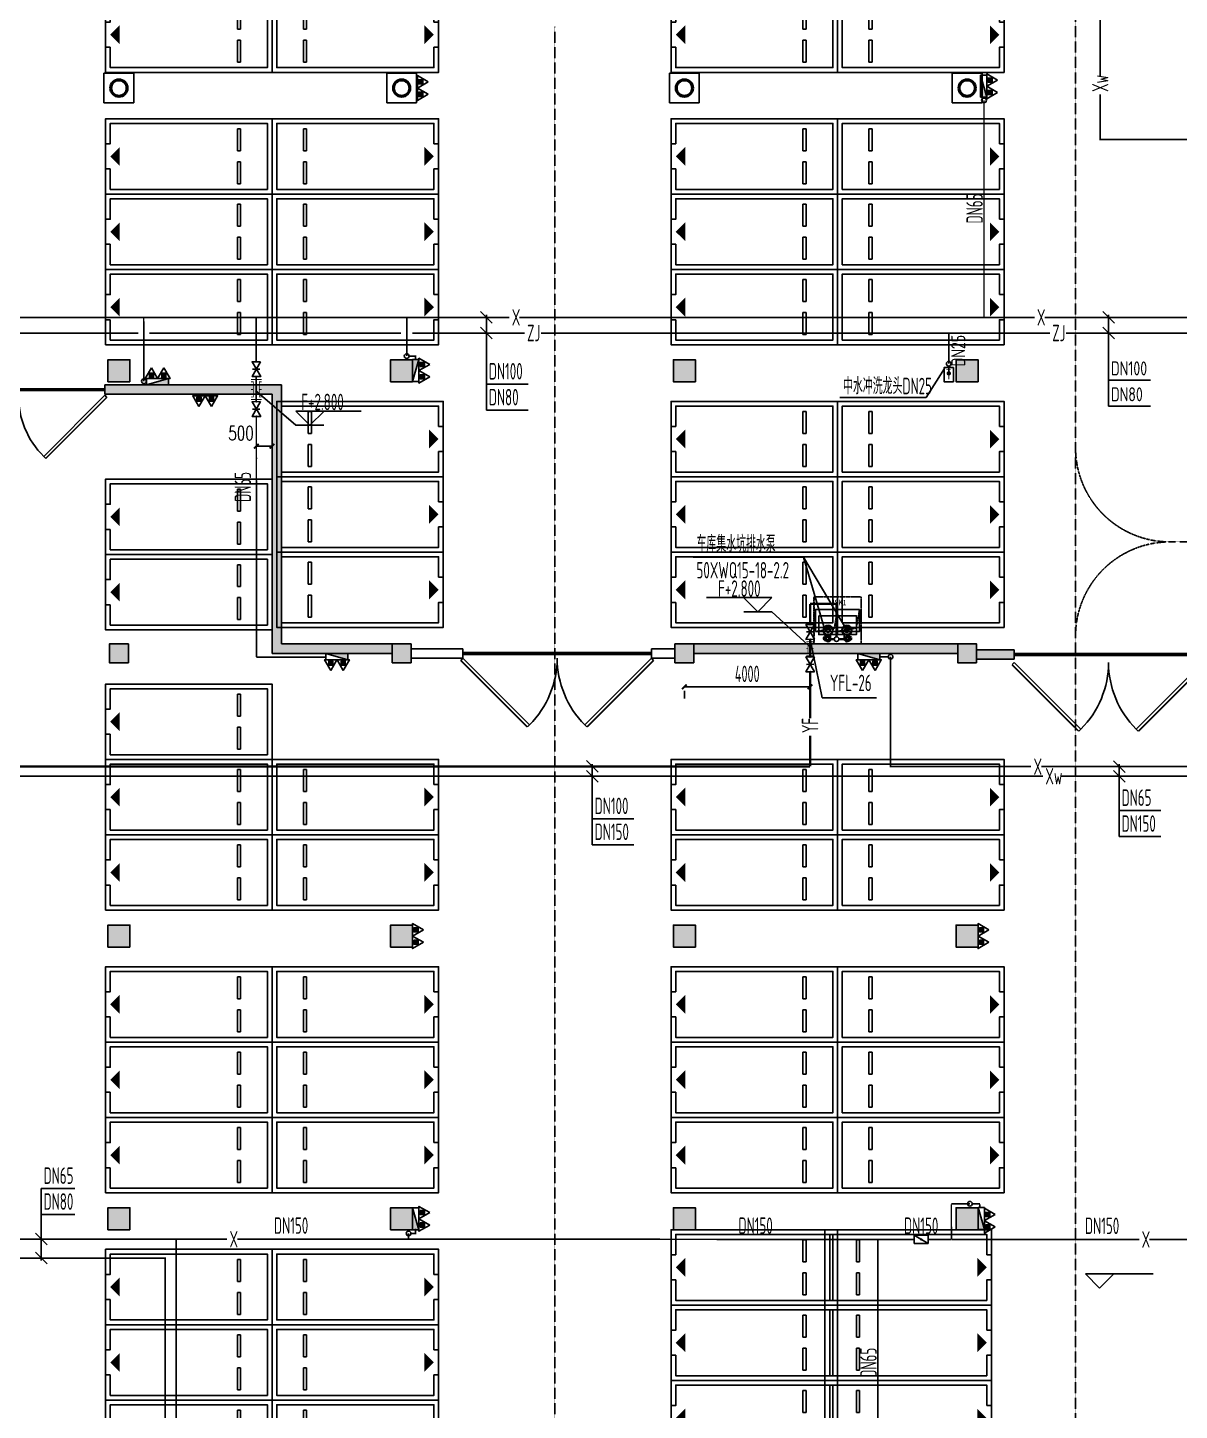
# Model space of a CAD drawing. Extents: x -2120532 to 1934524, y -1331911 to 424203.
# Drawn here: x 14337 to 50996, y -288612 to -244586 of the extents above; entities that cross this region are included whole.
import ezdxf

# ---------------------------------------------------------------- set-up
doc = ezdxf.new("R2010")
doc.units = 0
doc.header["$LTSCALE"] = 10
for name, pattern in [('( Hidden )', [0.375, 0.25, -0.125]), ('__DASH', [0.35, 0.25, -0.1]), ('DASH', [0.35, 0.25, -0.1]), ('排水', [1.1, 1, -0.1])]:
    doc.linetypes.add(name, pattern=pattern)
for name, color, linetype in [('0-绿', 3, 'Continuous'), ('00-停车位', 67, 'Continuous'), ('A-COLUMN', 8, 'Continuous'), ('A-PUB_HATCH', 8, 'Continuous'), ('A-WALL', 2, 'Continuous'), ('A-WINDOW', 8, 'Continuous'), ('AXIS', 3, 'Continuous'), ('DIM_ELEV', 3, 'Continuous'), ('DOOR_FIRE', 8, 'Continuous'), ('GPS文字_污水', 7, 'Continuous'), ('PUB_HATCH', 8, 'Continuous'), ('S-柱', 51, 'Continuous'), ('S-柱-填充', 8, 'Continuous'), ('W-DIM_中水', 3, 'Continuous'), ('W-DIM_压力废', 3, 'Continuous'), ('W-DIM_消防', 3, 'Continuous'), ('W-EQUIP_消火栓', 7, 'Continuous'), ('W-EQUIP_灭火器', 7, 'Continuous'), ('W-PIPE-中水', 122, 'Continuous'), ('W-PIPE-压力废', 31, 'Continuous'), ('W-PIPE-消防', 1, 'Continuous'), ('W-PIPE-消防中', 1, 'Continuous'), ('W-TEXT_中水', 7, 'Continuous'), ('W-TEXT_压力废', 7, 'Continuous'), ('W-TEXT_消防', 7, 'Continuous'), ('W-TWT_DIM', 3, 'Continuous'), ('W-TWT_LEAD', 3, 'Continuous'), ('W-TWT_TEXT', 7, 'Continuous'), ('W-VALVE_中水', 7, 'Continuous'), ('W-VALVE_压力废', 7, 'Continuous'), ('W-VALVE_废水', 7, 'Continuous'), ('W-VALVE_消防', 7, 'Continuous'), ('W-VPIPE-中水', 122, 'Continuous'), ('W-VPIPE-压力废', 31, 'Continuous'), ('W-VPIPE-消防', 1, 'Continuous'), ('WINDOW_RF', 8, 'Continuous'), ('画水辅助', 6, 'Continuous'), ('车行线', 4, 'Continuous'), ('集水坑', 4, 'Continuous')]:
    doc.layers.add(name, color=color, linetype=linetype)
doc.layers.add('GPS-污水', color=2, linetype='排水', lineweight=40)
doc.styles.add('8B2_02', font='tssdeng.shx', dxfattribs={"width": 0.6, "bigfont": 'TSSDCHN.shx'})
doc.styles.add('_TCH_DIM_T3', font='SIMPLEX', dxfattribs={"width": 0.705882, "bigfont": 'GBCBIG'})
doc.styles.add('_TWT_PIPEDN', font='TSSDENG', dxfattribs={"width": 0.8, "height": 3.5, "bigfont": 'TSSDCHN'})
doc.styles.get("Standard").update_dxf_attribs({"font": 'TSSDENG.shx', "width": 0.7, "bigfont": 'TSSDCHN.shx'})
doc.styles.add('STANDARD_T3', font='TSSDENG.shx', dxfattribs={"width": 0.56, "bigfont": 'TSSDCHN.shx'})
doc.styles.add('黑体', font='simhei.ttf', dxfattribs={"width": 0.65})
doc.dimstyles.new('_TCH_ARCH&&150', dxfattribs={"dimtxt": 525, "dimasz": 150, "dimexe": 375, "dimexo": 450, "dimgap": 150, "dimtad": 1, "dimdec": 0, "dimzin": 0, "dimdsep": 46, "dimtxsty": 'STANDARD_T3', "dimblk": 'ARCHTICK', "dimcen": 0.09, "dimclrt": 7, "dimazin": 2, "dimtfac": 1, "dimtdec": 0, "dimtix": 1, "dimtmove": 2, "dimatfit": 3, "dimfxl": 0, "dimtolj": 1, "dimtzin": 0, "dimarcsym": 0})
doc.dimstyles.new('_TWT_ARCH&&150', dxfattribs={"dimtxt": 446.25, "dimasz": 150, "dimexe": 375, "dimexo": 450, "dimgap": 189.375, "dimtad": 1, "dimdec": 0, "dimzin": 0, "dimdsep": 46, "dimtxsty": '_TCH_DIM_T3', "dimblk": 'ARCHTICK', "dimcen": 0.09, "dimclrt": 7, "dimazin": 2, "dimtfac": 1, "dimtdec": 0, "dimtix": 1, "dimtmove": 2, "dimatfit": 3, "dimfxl": 0, "dimtolj": 1, "dimtzin": 0, "dimarcsym": 0})

# ---------------------------------------------------------------- blocks, each defined once
blk = doc.blocks.new('$ATTACHMENT$00000186')
for points, const_width in [([(0, 0), (-273, 0)], 30), ([(-273, 54), (-273, -66)], 15)]:
    blk.add_lwpolyline(points, dxfattribs=dict(const_width=const_width))
at = {"const_width": 62.5}
blk.add_lwpolyline([(-139, 2, -1), (-201, 2, -1)], format="xyb", close=True, dxfattribs=at)
blk = doc.blocks.new('A$C5BDE0F02')
blk.add_lwpolyline([(0, -100), (0, 100), (-300, 100), (-300, -100)], close=True)
at = {"xscale": 0.75, "yscale": -0.75, "zscale": 0.75}
blk.add_blockref('$ATTACHMENT$00000186', (-50, 0), dxfattribs=at)
blk = doc.blocks.new('集水坑1500x1500')
blk.add_line((750, -300), (750, -900))
at = {"linetype": '( Hidden )'}
blk.add_lwpolyline([(0, 0), (1500, 0), (1500, -1500), (0, -1500)], close=True, dxfattribs=at)
blk.add_lwpolyline([(150, -900), (150, -300), (1350, -300), (1350, -900)], close=True)
blk = doc.blocks.new('A$C2E841D35')
at = {"color": 7, "ltscale": 100}
for p, q in [((292, 381), (181, 381)), ((292, 219), (181, 219)), ((292, -219), (181, -219)), ((292, -381), (181, -381))]:
    blk.add_line(p, q, dxfattribs=at)
for centre, radius in [((430, 300), 159), ((430, 300), 159), ((430, 300), 140), ((150, 297), 86.2), ((150, 297), 86.2), ((150, 300), 62), ((430, 300), 140), ((430, 300), 73.2), ((430, 300), 73.2), ((430, 300), 56.6), ((430, 300), 56.6), ((150, -303), 86.2), ((150, -303), 86.2), ((150, -300), 62), ((430, -300), 159), ((430, -300), 159), ((430, -300), 140), ((430, -300), 140), ((430, -300), 73.2), ((430, -300), 73.2), ((430, -300), 56.6), ((430, -300), 56.6)]:
    blk.add_circle(centre, radius, dxfattribs=at)
blk = doc.blocks.new('l99')
at = {"layer": 'W-TWT_TEXT'}
for p, q in [((92541, -196910), (92091, -196460)), ((94175, -196460), (92091, -196460)), ((92541, -196910), (92991, -196460))]:
    blk.add_line(p, q, dxfattribs=at)
blk = doc.blocks.new('y5')
at = {"layer": 'W-TWT_TEXT', "style": '8B2_02', "width": 0.6}
blk.add_text('F+2.800', height=525, dxfattribs=at).set_placement((7800, -264616, 3000))
blk = doc.blocks.new('车位2400x5300')
at = {"layer": '00-停车位', "color": 251}
for p, q in [((-875, -1000), (-175, -1000)), ((-875, -1100), (-875, -1000)), ((-875, -1100), (-175, -1100)), ((-175, -1100), (-175, -1000)), ((175, -1000), (875, -1000)), ((175, -1100), (175, -1000)), ((175, -1100), (875, -1100)), ((875, -1100), (875, -1000)), ((400, -5300), (-400, -5300))]:
    blk.add_line(p, q, dxfattribs=at)
blk.add_lwpolyline([(400, -5150), (400, -5300), (1200, -5300), (1200, 0), (-1200, 0), (-1200, -5300), (-400, -5300), (-400, -5150), (-1050, -5150), (-1050, -150), (1050, -150), (1050, -5150), (400, -5150)], dxfattribs=at)
blk.add_lwpolyline([(0, -5150, 0, 600, 0), (0, -4850, 600, 600, 0)], format="xyseb", dxfattribs=at)
blk = doc.blocks.new('人防集水坑')
at = {"layer": 'GPS-污水', "color": 8, "linetype": '排水'}
for centre in [(307561, 701151), (307561, 700451)]:
    blk.add_circle(centre, 75, dxfattribs=at)
at = {"layer": '集水坑', "color": 8, "linetype": 'DASH', "ltscale": 0.5}
blk.add_lwpolyline([(306241, 700051), (306241, 701551), (307741, 701551), (307741, 700051)], close=True, dxfattribs=at)
at = {"layer": '集水坑', "color": 8, "linetype": 'Continuous', "ltscale": 0.5}
for points in [[(306641, 701501), (306641, 700801), (307341, 700801), (307341, 701501)], [(306641, 700801), (306641, 700101), (307341, 700101), (307341, 700801)]]:
    blk.add_lwpolyline(points, close=True, dxfattribs=at)
at = {"layer": '集水坑', "color": 8, "linetype": 'DASH', "ltscale": 0.5}
for points in [[(307341, 700801), (307237, 701397), (306641, 701501)], [(307347, 700101), (307243, 700697), (306647, 700801)]]:
    blk.add_lwpolyline(points, dxfattribs=at)
blk = doc.blocks.new('_ArchTick')
at = {"color": 0, "linetype": 'ByBlock', "const_width": 0.4}
blk.add_lwpolyline([(-0.5, -0.5), (0.5, 0.5)], dxfattribs=at)
blk = doc.blocks.new('*D126')
at = {"layer": 'AXIS', "color": 0, "lineweight": -2, "transparency": 16777216}
for p, q in [((91809, -278102), (95432, -281364)), ((5657, -380508), (95154, -281113)), ((2313, -377497), (5936, -380759))]:
    blk.add_line(p, q, dxfattribs=at)
at = {"layer": 'Defpoints', "color": 0, "transparency": 16777216}
for p in [(91475, -277801), (95154, -281113), (1979, -377196)]:
    blk.add_point(p, dxfattribs=at)
at = {"layer": 'AXIS', "color": 0, "lineweight": -2, "transparency": 16777216, "xscale": 150, "yscale": 150, "zscale": 150}
for p, rotation in [((95154, -281113), 47.99999999999579), ((5657, -380508), 227.9999999999958)]:
    blk.add_blockref('_ArchTick', p, dxfattribs=dict(at, rotation=rotation))
at = {"layer": 'AXIS', "color": 7, "transparency": 16777216, "insert": (50099, -330535), "char_height": 525, "attachment_point": 5, "rotation": 48, "style": 'STANDARD_T3'}
blk.add_mtext('\\A1;133750', dxfattribs=at)
blk = doc.blocks.new('_FZH')
blk.add_lwpolyline([(-0.5, -0.5), (0.5, -0.5), (0.5, 0.5), (-0.5, 0.5)], close=True)
at = {"layer": 'PUB_HATCH'}
blk.add_solid([(-0.5, -0.5), (0.5, -0.5), (-0.5, 0.5), (0.5, 0.5)], dxfattribs=at)
blk = doc.blocks.new('$DorLib2D$00000091')
for p, q in [((-0.5, 0.0417), (-0.1464, 0.3952)), ((-0.1464, 0.3952), (-0.1582, 0.407)), ((0.1464, 0.3952), (0.1582, 0.407)), ((0.5, 0.0417), (0.1464, 0.3952)), ((-0.5, 0.0417), (-0.5118, 0.0535)), ((0.5, 0.0417), (0.5118, 0.0535))]:
    blk.add_line(p, q)
at = {"const_width": 0.00833}
for points in [[(-0.5118, 0.0535), (-0.1582, 0.407)], [(0.5118, 0.0535), (0.1582, 0.407)]]:
    blk.add_lwpolyline(points, dxfattribs=at)
for centre, start, end in [((-0.5, 0.0417), 0, 45), ((0.5, 0.0417), 135, 180)]:
    blk.add_arc(centre, 0.5, start, end)
blk = doc.blocks.new('$DorLib2D$00000213')
at = {"color": 0, "linetype": 'DASH', "const_width": 0.02}
blk.add_lwpolyline([(0.5, 0), (-0.5, 0)], dxfattribs=at)
blk = doc.blocks.new('*D259')
at = {"layer": 'Defpoints', "color": 0, "transparency": 16777216}
for p in [(21616, -257865), (22116, -257865), (22116, -257911)]:
    blk.add_point(p, dxfattribs=at)
at = {"layer": 'W-TWT_DIM', "color": 0, "lineweight": -2, "transparency": 16777216}
for p, q in [((21616, -257911), (22116, -257911)), ((21616, -258315), (21616, -258286)), ((22116, -258315), (22116, -258286))]:
    blk.add_line(p, q, dxfattribs=at)
at = {"layer": 'W-TWT_DIM', "color": 0, "lineweight": -2, "transparency": 16777216, "xscale": 150, "yscale": 150, "zscale": 150, "rotation": 180}
blk.add_blockref('_ArchTick', (21616, -257911), dxfattribs=at)
at = {"layer": 'W-TWT_DIM', "color": 0, "lineweight": -2, "transparency": 16777216, "xscale": 150, "yscale": 150, "zscale": 150}
blk.add_blockref('_ArchTick', (22116, -257911), dxfattribs=at)
at = {"layer": 'W-TWT_DIM', "color": 7, "transparency": 16777216, "insert": (21128, -257498), "char_height": 446.2, "attachment_point": 5, "style": '_TCH_DIM_T3'}
blk.add_mtext('\\A1;500', dxfattribs=at)
blk = doc.blocks.new('*D318')
at = {"layer": 'Defpoints', "color": 0, "transparency": 16777216}
for p in [(35241, -265257), (39241, -265257), (39241, -265575)]:
    blk.add_point(p, dxfattribs=at)
at = {"layer": 'W-TWT_DIM', "color": 0, "lineweight": -2, "transparency": 16777216}
for p, q in [((35241, -265575), (39241, -265575)), ((35241, -265707), (35241, -265950)), ((39241, -265707), (39241, -265950))]:
    blk.add_line(p, q, dxfattribs=at)
at = {"layer": 'W-TWT_DIM', "color": 0, "lineweight": -2, "transparency": 16777216, "xscale": 150, "yscale": 150, "zscale": 150, "rotation": 180}
blk.add_blockref('_ArchTick', (35241, -265575), dxfattribs=at)
at = {"layer": 'W-TWT_DIM', "color": 0, "lineweight": -2, "transparency": 16777216, "xscale": 150, "yscale": 150, "zscale": 150}
blk.add_blockref('_ArchTick', (39241, -265575), dxfattribs=at)
at = {"layer": 'W-TWT_DIM', "color": 7, "transparency": 16777216, "insert": (37241, -265162), "char_height": 525, "attachment_point": 5, "style": 'STANDARD_T3'}
blk.add_mtext('\\A1;4000', dxfattribs=at)
blk = doc.blocks.new('$TwtSys$00000434')
for p, q in [((-0.5, 0.5), (-0.5, -0.5)), ((-0.5, -0.5), (0.5, 0.5)), ((0.5, 0.5), (-0.5, 0.5)), ((0.5, -0.5), (0.5, 0.5)), ((-0.5, -0.5), (0.5, -0.5))]:
    blk.add_line(p, q)
blk.add_solid([(0.5, -0.5), (0.5, 0.5), (-0.5, -0.5)])
blk = doc.blocks.new('$VALVE$00000551')
at = {"const_width": 30}
for points in [[(-332, -177), (-332, 175)], [(-2, 100), (-252, 100), (-252, 175)], [(-2, 100), (-2, 175)], [(-2, 100), (248, 100), (248, 175)], [(332, -175), (332, 177)], [(-252, -175), (-252, -100), (-2, -100)], [(-2, -175), (-2, -100)], [(248, -175), (248, -100), (-2, -100)]]:
    blk.add_lwpolyline(points, dxfattribs=at)
blk = doc.blocks.new('$TwtSys$00000546')
h = blk.add_hatch()
h.set_pattern_fill('ANSI31', color=256, scale=200, style=0)
h.set_pattern_definition([(45, (-38543.802, -6670.83), (-17.67767, 17.67767), [])])
h.paths.add_polyline_path([(-65, 174), (65, 174), (65, 44), (-65, 44)])
for points in [[(0, 344), (-198, 0), (198, 0)], [(-65, 174), (65, 174), (65, 44), (-65, 44)]]:
    blk.add_lwpolyline(points, close=True)
blk = doc.blocks.new('$VALVE$00000296')
for points in [[(-125, 72), (-125, -72), (125, 72), (125, -72), (-125, 72)], [(0, 60), (0, -64)]]:
    blk.add_lwpolyline(points)
for p in [(-125, 0), (125, 0)]:
    blk.add_point(p)
blk = doc.blocks.new('$VALVE_U$00000018')
at = {"const_width": 30, "elevation": 1500}
blk.add_lwpolyline([(111, 1), (-111, -1)], dxfattribs=at)
for p in [(-2, 225, -1500), (2, -225, -1500)]:
    blk.add_point(p)
at = {"xscale": 1.8, "yscale": 1.8, "zscale": 1.8, "rotation": 270.3835531612783}
blk.add_blockref('$VALVE$00000296', (0, 0), dxfattribs=at)
blk = doc.blocks.new('$VALVE$00000316')
for p, q in [((-125, 72), (125, -72)), ((-125, 72), (-125, -72)), ((-125, 72), (125, 72)), ((125, 72), (125, -72)), ((-125, -72), (125, -72))]:
    blk.add_line(p, q)
at = {"const_width": 21.1}
blk.add_lwpolyline([(-11, 0, 1), (11, 0, 1)], format="xyb", close=True, dxfattribs=at)
for p in [(-125, 0), (125, 0)]:
    blk.add_point(p)
at = {"color": 7, "flags": 9}
for tag in ['XSIZE', 'YSIZE']:
    blk.add_attdef(tag, (0, 0), '', height=0.5, dxfattribs=at)

msp = doc.modelspace()

# ---------------------------------------------------------------- hatches: boundary and pattern name
at = {"layer": 'A-PUB_HATCH'}
for points in [[(16791.3, -256260.4), (22116.4, -256260.4), (22416.4, -255960.4), (16791.3, -255960.4)], [(25941.4, -264510.4), (25941.4, -264210.4), (22416.4, -264210.4), (22116.4, -264510.4)], [(43941.4, -264510.4), (43941.4, -264210.4), (35541.4, -264210.4), (35541.4, -264510.4)], [(44541.4, -264397.3), (44541.4, -264697.3), (45741.4, -264697.3), (45741.4, -264397.3)]]:
    msp.add_hatch(color=8, dxfattribs=at).paths.add_polyline_path(points)
at = {"layer": 'PUB_HATCH'}
msp.add_hatch(color=8, dxfattribs=at).paths.add_polyline_path([(22416.4, -255960.4), (22116.4, -256260.4), (22116.4, -264510.4), (22416.4, -264210.4)])
at = {"layer": 'W-PIPE-中水'}
for points in [[(18713.3, -283766.1), (18713.3, -283739.9), (18739.5, -283739.9)], [(18713.3, -283766.1), (18739.5, -283766.1), (18739.5, -283739.9)]]:
    msp.add_hatch(color=256, dxfattribs=at).paths.add_polyline_path(points)
at = {"layer": 'W-PIPE-消防'}
for points in [[(26683.1, -255045.5), (26683.1, -255019.2), (26709.4, -255019.2)], [(26683.1, -255045.5), (26709.4, -255045.5), (26709.4, -255019.2)], [(41804.7, -268116.2), (41778.4, -268116.2), (41778.4, -268142.5)], [(41804.7, -268116.2), (41804.7, -268142.5), (41778.4, -268142.5)], [(26677.2, -282977), (26677.2, -283003.3), (26703.4, -283003.3)], [(26677.2, -282977), (26703.4, -282977), (26703.4, -283003.3)]]:
    msp.add_hatch(color=256, dxfattribs=at).paths.add_polyline_path(points)
at = {"layer": 'W-PIPE-消防中'}
for points in [[(48480, -248152), (48480, -248178.3), (48453.8, -248178.3)], [(48480, -248152), (48453.8, -248152), (48453.8, -248178.3)]]:
    msp.add_hatch(color=5, dxfattribs=at).paths.add_polyline_path(points)

# ---------------------------------------------------------------- linework, layer by layer
at = {"layer": 'A-COLUMN', "color": 8}
for p, q in [((17716.4, -246035.4), (16766.4, -246035.4)), ((16766.4, -246035.4), (16766.4, -246985.4)), ((17716.4, -246985.4), (17716.4, -246035.4)), ((26716.4, -246035.4), (25766.4, -246035.4)), ((25766.4, -246035.4), (25766.4, -246985.4)), ((26716.4, -246985.4), (26716.4, -246035.4)), ((35716.4, -246035.4), (34766.4, -246035.4)), ((34766.4, -246035.4), (34766.4, -246985.4)), ((35716.4, -246985.4), (35716.4, -246035.4)), ((44716.4, -246035.4), (43766.4, -246035.4)), ((43766.4, -246035.4), (43766.4, -246985.4)), ((44716.4, -246985.4), (44716.4, -246035.4)), ((16766.4, -246985.4), (17716.4, -246985.4)), ((25766.4, -246985.4), (26716.4, -246985.4)), ((34766.4, -246985.4), (35716.4, -246985.4)), ((43766.4, -246985.4), (44716.4, -246985.4))]:
    msp.add_line(p, q, dxfattribs=at)
at = {"layer": 'A-WALL', "color": 8}
for p, q in [((16791.3, -255960.4), (22416.4, -255960.4)), ((16791.3, -255960.4), (16791.3, -256260.4)), ((22416.4, -255960.4), (22416.4, -264210.4)), ((16791.3, -256260.4), (22116.4, -256260.4)), ((22116.4, -256260.4), (22116.4, -264510.4)), ((22116.4, -264510.4), (25941.4, -264510.4)), ((22416.4, -264210.4), (25941.4, -264210.4)), ((28191.3, -264360.4), (26541.4, -264360.4)), ((28191.3, -264660.4), (28191.3, -264360.4)), ((34941.4, -264360.4), (34191.3, -264360.4)), ((34191.3, -264660.4), (34191.3, -264360.4)), ((35541.4, -264210.4), (43941.4, -264210.4)), ((35541.4, -264510.4), (43941.4, -264510.4)), ((45741.4, -264397.3), (44541.4, -264397.3)), ((45741.4, -264397.3), (44541.4, -264397.3)), ((45741.4, -264697.3), (45741.4, -264397.3)), ((45741.4, -264697.3), (45741.4, -264397.3)), ((28191.3, -264660.4), (26541.4, -264660.4)), ((34941.4, -264660.4), (34191.3, -264660.4)), ((44541.4, -264697.3), (45741.4, -264697.3)), ((44541.4, -264697.3), (45741.4, -264697.3))]:
    msp.add_line(p, q, dxfattribs=at)
at = {"layer": 'DIM_ELEV', "color": 8}
for p, q in [((48456.4, -284717.1), (48006.4, -284267.1)), ((48006.4, -284267.1), (50161.1, -284267.1)), ((48456.4, -284717.1), (48906.4, -284267.1))]:
    msp.add_line(p, q, dxfattribs=at)
at = {"layer": 'GPS文字_污水'}
for p, q in [((22877.3, -257245.6), (21584, -256140.6)), ((22877.3, -257245.6), (23760.7, -257245.6)), ((38019.7, -263186.2), (37136.2, -263186.2)), ((38019.7, -263186.2), (39312.9, -264360.4))]:
    msp.add_line(p, q, dxfattribs=at)
at = {"layer": 'S-柱', "color": 8, "lineweight": 35}
for centre in [(17241.4, -246510.4), (26241.4, -246510.4), (35241.4, -246510.4), (44241.4, -246510.4)]:
    msp.add_circle(centre, 275, dxfattribs=at)
at = {"layer": 'S-柱-填充', "color": 8, "lineweight": 35}
for points in [[(16996.4, -246510.4, -1), (17486.4, -246510.4, -1)], [(25996.4, -246510.4, -1), (26486.4, -246510.4, -1)], [(34996.4, -246510.4, -1), (35486.4, -246510.4, -1)], [(43996.4, -246510.4, -1), (44486.4, -246510.4, -1)]]:
    msp.add_lwpolyline(points, format="xyb", close=True, dxfattribs=at)
at = {"layer": 'W-DIM_中水'}
for p, q in [((14766.5, -282376.3), (14766.5, -281551.3)), ((14766.5, -281551.3), (15836.6, -281551.3)), ((14766.5, -283841.1), (14766.5, -282376.3)), ((14766.5, -282376.3), (15836.6, -282376.3)), ((14952.1, -283346.3), (14581, -282974.9)), ((14952.2, -283951.7), (14580.9, -283580.5))]:
    msp.add_line(p, q, dxfattribs=at)
at = {"layer": 'W-DIM_压力废', "linetype": 'ByBlock'}
for p, q in [((39241.2, -264056, 0), (39627.3, -265922.7)), ((39627.3, -265922.7), (41359.5, -265922.7))]:
    msp.add_line(p, q, dxfattribs=at)
at = {"layer": 'W-DIM_压力废'}
for p, q in [((32493, -268295.7), (32121.8, -267924.5)), ((32307.4, -268035.1), (32307.4, -269778.2)), ((32493, -268608.9), (32121.8, -268237.6)), ((32307.4, -269778.2), (33636, -269778.2)), ((32307.4, -269778.2), (32307.4, -270603.2)), ((32307.4, -270603.2), (33636, -270603.2))]:
    msp.add_line(p, q, dxfattribs=at)
at = {"layer": 'W-DIM_消防'}
for p, q in [((29125.4, -253996), (28754.1, -253624.7)), ((28939.8, -253735.4), (28939.8, -255939.6)), ((48930.6, -253996), (48559.3, -253624.7)), ((48745, -253735.4), (48745, -255809.2)), ((29125.4, -254496), (28754.1, -254124.7)), ((48930.6, -254496), (48559.3, -254124.7)), ((28939.8, -255939.6), (30268.3, -255939.6)), ((28939.8, -255939.6), (28939.8, -256764.6)), ((48745, -255809.2), (50073.5, -255809.2)), ((48745, -255809.2), (48745, -256634.2)), ((48745, -256634.2), (50073.5, -256634.2)), ((28939.8, -256764.6), (30268.3, -256764.6)), ((48895.1, -267930.6), (49266.3, -268301.8)), ((49080.7, -268041.2), (49080.7, -269516.2)), ((49266.3, -268608.9), (48895.1, -268237.6)), ((49080.7, -269516.2), (50409.3, -269516.2)), ((49080.7, -269516.2), (49080.7, -270341.2)), ((49080.7, -270341.2), (50409.3, -270341.2))]:
    msp.add_line(p, q, dxfattribs=at)
at = {"layer": 'W-PIPE-中水', "ltscale": 1.5, "const_width": 52.5}
for points in [[(17854.3, -254310.4), (12572.2, -254310.4)], [(26225.1, -254310.4), (18206.8, -254310.4)], [(30158.9, -254310.4), (26577.6, -254310.4)], [(43657.6, -254310.4), (30672.4, -254310.4)], [(46876.5, -254310.4), (43657.6, -254310.4)], [(43657.6, -254310.4), (43657.6, -255286.2)], [(52219.1, -254310.4), (47390, -254310.4)], [(43657.6, -255361.2), (43657.6, -255594.7)], [(18713.3, -283766.1), (9091.6, -283766.1)], [(18713.3, -290763.8), (18713.3, -283766.1)]]:
    msp.add_lwpolyline(points, dxfattribs=at)
at = {"layer": 'W-PIPE-压力废', "ltscale": 1.5, "const_width": 75}
for points in [[(39241.2, -262934.8), (39241.2, -263589.9)], [(40116.4, -262934.8), (39241.2, -262934.8)], [(40084.4, -263981), (40084.4, -262934.8)], [(39241.2, -264064.2), (39241.2, -264622.1)], [(40011.4, -264056), (39817.5, -264056)], [(40416.4, -264056), (40158.1, -264056)], [(39241.2, -265096.5), (39241.2, -266575.2)], [(39241.2, -267125), (39241.2, -268110.1)], [(39241.2, -268110.1), (13280.2, -268110.1)]]:
    msp.add_lwpolyline(points, dxfattribs=at)
at = {"layer": 'W-PIPE-消防', "ltscale": 1.5, "const_width": 52.5}
for points in [[(44778.1, -246901.8), (44778.1, -253810.4)], [(19506.7, -253810.4), (11891.3, -253810.4)], [(18029, -253810.4), (18035.3, -255844.8)], [(19506.7, -253808.3), (19506.7, -253810.4)], [(21614.4, -253810.4), (19506.7, -253810.4)], [(21614.8, -255224.2), (21614.4, -253810.4)], [(26401.3, -253810.4), (21614.4, -253810.4)], [(29671.8, -253810.4), (26401.3, -253810.4)], [(26401.3, -255045.5), (26401.3, -253810.4)], [(46389.5, -253810.4), (29991.4, -253810.4)], [(52219.1, -253810.4), (46709.1, -253810.4)], [(26476.3, -255045.5), (26683.1, -255045.5)], [(26683.1, -255045.5), (26683.1, -255156.6)], [(21615.1, -256494.6), (21614.9, -255696.7)], [(21617.1, -264628.8), (21615.2, -256967.1)], [(41729.7, -264617.1), (41460.1, -264617.1)], [(41804.7, -264617.1), (41804.7, -268116.2)], [(21617.1, -264628.8), (23832.9, -264628.3)], [(41804.7, -268116.2), (46279.3, -268116.2)], [(46598.9, -268116.2), (52219.1, -268116.2)], [(44327.6, -282033), (43738.2, -282033)], [(43738.2, -282048.9), (43738.6, -283169.7)], [(44402.6, -282033), (44648.7, -282033)], [(44648.7, -282048.9), (44648.8, -282148.8)], [(26460.6, -283164.3), (26460.6, -282977)], [(26535.6, -282977), (26677.2, -282977)], [(26677.2, -282977), (26677.2, -282829.6)], [(19066.1, -283162), (10211.9, -283159.2)], [(19066.1, -290766.9), (19066.1, -283162)], [(20686.8, -283162.5), (19066.1, -283162)], [(26460.6, -283164.3), (21006.4, -283162.6)], [(41401.3, -283169), (26460.6, -283164.3)], [(42552.3, -283169.3), (41401.3, -283169)], [(41401.3, -291045.5), (41401.3, -283169)], [(43738.6, -283169.7), (43001.7, -283169.5)], [(49722.3, -283171.6), (43753.7, -283169.7)], [(43753.7, -283169.7), (43753.7, -283170.1)], [(53403.1, -283172.7), (50041.9, -283171.7)]]:
    msp.add_lwpolyline(points, dxfattribs=at)
at = {"layer": 'W-PIPE-消防中', "color": 5, "ltscale": 1.5, "const_width": 52.5}
for points in [[(48480, -246121.5), (48480, -239382.7)], [(48480, -248152), (48480, -246707.7)], [(52395.3, -248152), (48480, -248152)], [(46656.6, -268423.2), (14084.4, -268423.2)], [(52395.3, -268423.2), (47242.7, -268423.2)]]:
    msp.add_lwpolyline(points, dxfattribs=at)
at = {"layer": 'W-TWT_LEAD'}
for p, q in [((43518.6, -255435), (42939.1, -256363.5)), ((42939.1, -256363.5), (40185.8, -256363.5)), ((39027.6, -261441.3), (35521.2, -261441.3)), ((40412.6, -263773.5), (39027.6, -261441.3)), ((39714.3, -263764.3), (39027.6, -261441.3))]:
    msp.add_line(p, q, dxfattribs=at)
at = {"layer": 'W-VPIPE-中水'}
msp.add_circle((43657.6, -255286.2), 75, dxfattribs=at)
at = {"layer": 'W-VPIPE-压力废', "linetype": 'ByBlock'}
msp.add_circle((40084.4, -264056), 75, dxfattribs=at)
at = {"layer": 'W-VPIPE-消防'}
for centre in [(44778.1, -246901.8), (26401.3, -255045.5), (18035.3, -255844.8), (41804.7, -264617.1), (44327.6, -282033), (26460.6, -282977)]:
    msp.add_circle(centre, 75, dxfattribs=at)
at = {"layer": '车行线', "color": 8, "linetype": '__DASH', "ltscale": 1.5}
for points in [[(14812, -327644.2), (46920.8, -291983.7, 0.185339), (47691.4, -289976.3), (47691.4, -174472.9)], [(50691.4, -260960.4), (61441.4, -260960.4, 0.4142136), (64441.4, -257960.4), (64441.4, -174472.9)], [(50691.4, -260960.4, -0.4142136), (47691.4, -257960.4)], [(50691.4, -260960.4, 0.4142136), (47691.4, -263960.4)]]:
    msp.add_lwpolyline(points, format="xyb", dxfattribs=at)
msp.add_lwpolyline([(31116.4, -308384.7), (31116.4, -244560.4)], dxfattribs=at)

# ---------------------------------------------------------------- block references
at = {"layer": '00-停车位', "color": 8}
for p, rotation in [((22116.4, -244810.4), 270), ((22116.4, -244810.4), 90), ((40116.4, -244810.4), 270), ((40116.4, -244810.4), 90), ((22116.4, -248685.4), 270), ((22116.4, -248685.4), 90), ((40116.4, -248685.4), 270), ((40116.4, -248685.4), 90), ((22116.4, -251085.4), 270), ((22116.4, -251085.4), 90), ((40116.4, -251085.4), 270), ((40116.4, -251085.4), 90), ((22116.4, -253485.4), 270), ((22116.4, -253485.4), 90), ((40116.4, -253485.4), 270), ((40116.4, -253485.4), 90), ((22266.4, -257685.4), 90), ((40116.4, -257685.4), 270), ((40116.4, -257685.4), 90), ((22116.4, -260160.4), 270), ((22266.4, -260085.4), 90), ((40116.4, -260085.4), 270), ((40116.4, -260085.4), 90), ((22116.4, -262560.4), 270), ((22266.4, -262485.4), 90), ((40116.4, -262485.4), 270), ((40116.4, -262485.4), 90), ((22116.4, -266685.4), 270), ((22116.4, -269085.4), 270), ((22116.4, -269085.4), 90), ((40116.4, -269085.4), 270), ((40116.4, -269085.4), 90), ((22116.4, -271485.4), 270), ((22116.4, -271485.4), 90), ((40116.4, -271485.4), 270), ((40116.4, -271485.4), 90), ((22116.4, -275685.4), 270), ((22116.4, -275685.4), 90), ((40116.4, -275685.4), 270), ((40116.4, -275685.4), 90), ((22116.4, -278085.4), 270), ((22116.4, -278085.4), 90), ((40116.4, -278085.4), 270), ((40116.4, -278085.4), 90), ((22116.4, -280485.4), 270), ((22116.4, -280485.4), 90), ((40116.4, -280485.4), 270), ((40116.4, -280485.4), 90), ((40116.4, -284060.4), 270), ((39716.4, -284060.4), 90), ((22116.4, -284685.4), 270), ((22116.4, -284685.4), 90), ((40116.4, -286460.4), 270), ((39716.4, -286460.4), 90), ((22116.4, -287085.4), 270), ((22116.4, -287085.4), 90), ((40116.4, -288860.4), 270), ((39716.4, -288860.4), 90), ((22116.4, -289485.4), 270), ((22116.4, -289485.4), 90)]:
    msp.add_blockref('车位2400x5300', p, dxfattribs=dict(at, rotation=rotation))
at = {"layer": 'A-COLUMN', "color": 8, "rotation": 90}
for p, xscale, yscale, zscale in [((17241.4, -255510.4), 700, 700, 700), ((26241.4, -255510.4), 700, 700, 700), ((35241.4, -255510.4), 700, 700, 700), ((44241.4, -255510.4), 700, 700, 700), ((17241.4, -264510.4), 600, 600, 600), ((26241.4, -264510.4), 600, 600, 600), ((35241.4, -264510.4), 600, 600, 600), ((44241.4, -264510.4), 600, 600, 600), ((17241.4, -273510.4), 700, 700, 700), ((26241.4, -273510.4), 700, 700, 700), ((35241.4, -273510.4), 700, 700, 700), ((44241.4, -273510.4), 700, 700, 700), ((17241.4, -282510.4), 700, 700, 700), ((26241.4, -282510.4), 700, 700, 700), ((35241.4, -282510.4), 700, 700, 700), ((44241.4, -282510.4), 700, 700, 700)]:
    msp.add_blockref('_FZH', p, dxfattribs=dict(at, xscale=xscale, yscale=yscale, zscale=zscale))
at = {"layer": 'A-WINDOW', "color": 8, "xscale": 5500, "yscale": -5500, "zscale": 100}
msp.add_blockref('$DorLib2D$00000213', (14041.3, -256110.4), dxfattribs=at)
at = {"layer": 'DOOR_FIRE', "color": 8, "xscale": 6000, "yscale": 6000, "rotation": 180}
for p, zscale in [((31191.3, -264510.4), 100), ((48741.4, -264547.3), 300)]:
    msp.add_blockref('$DorLib2D$00000213', p, dxfattribs=dict(at, zscale=zscale))
at = {"layer": 'W-EQUIP_消火栓', "zscale": 700}
for p, xscale, yscale, rotation in [((44766.4, -246453.7), 700, 200, 270), ((26691.4, -255507.3), -700, 200, 270), ((18473, -255860.4), 700, 200, 4.437499723753448e-12), ((24182.9, -264610.4), -700, 200, 180), ((41110.1, -264610.4), -700, 200, 180), ((26691.4, -282513.4), 700, 200, 269.9999999999923), ((44691.4, -282507.9), -700, -200, 90.00000000000001)]:
    msp.add_blockref('$TwtSys$00000434', p, dxfattribs=dict(at, xscale=xscale, yscale=yscale, rotation=rotation))
at = {"layer": 'W-EQUIP_灭火器'}
for p, rotation in [((44866.4, -246255.4), 270), ((26741.4, -246312), 269.9999999999923), ((26741.4, -246708.8), 269.9999999999923), ((44866.4, -246652.1), 270), ((26791.4, -255308.9), 270), ((18274.6, -255760.4), 4.437499723753448e-12), ((18671.4, -255760.4), 4.437499723753448e-12), ((26791.4, -255705.7), 270), ((19789.6, -256306.9), 180), ((20186.4, -256306.9), 180), ((23984.6, -264710.4), 180), ((24381.3, -264710.4), 180), ((40911.7, -264710.4), 180), ((41308.5, -264710.4), 180), ((26591.4, -273312), 270), ((44591.4, -273312), 270), ((26591.4, -273708.8), 270), ((44591.4, -273708.8), 270), ((26791.4, -282315), 269.9999999999923), ((44791.4, -282374.2), 270), ((26791.4, -282711.8), 269.9999999999923), ((44791.4, -282771), 270)]:
    msp.add_blockref('$TwtSys$00000546', p, dxfattribs=dict(at, rotation=rotation))
at = {"layer": 'W-VALVE_中水'}
for name, p, xscale, yscale, zscale, rotation in [('$VALVE$00000551', (21615, -256104.6), 0.96, 0.96, 0.96, 90.0142963352325), ('A$C5BDE0F02', (43656.4, -255861), -1.5, 1.5, 1.5, 90.13596238018484), ('$VALVE$00000551', (39241.3, -264347), 0.6719999999999999, 0.6719999999999999, 0.6719999999999999, 89.99999999980797)]:
    msp.add_blockref(name, p, dxfattribs=dict(at, xscale=xscale, yscale=yscale, zscale=zscale, rotation=rotation))
at = {"layer": 'W-VALVE_压力废', "xscale": -1, "rotation": 180}
msp.add_blockref('集水坑1500x1500', (39366.4, -264210.4, 0), dxfattribs=at)
at = {"layer": 'W-VALVE_废水', "rotation": 89.99999999999449}
msp.add_blockref('A$C2E841D35', (40112.6, -264203.5, 0), dxfattribs=at)
at = {"layer": 'W-VALVE_消防'}
for name, p, xscale, yscale, zscale, rotation in [('$VALVE_U$00000018', (21618, -255460.4), 1.05, 1.05, 1.05, 0.01429633523249715), ('$VALVE_U$00000018', (21618, -256730.9), 1.05, 1.05, 1.05, 0.01429633523249715), ('$VALVE$00000316', (42777, -283169.4), 1.8, 1.8, 1.8, 179.9820317357347)]:
    msp.add_blockref(name, p, dxfattribs=dict(at, xscale=xscale, yscale=yscale, zscale=zscale, rotation=rotation))
at = {"layer": 'W-VALVE_消防', "xscale": 1.05, "yscale": 1.05, "zscale": 1.05}
for p in [(39244.4, -263827.1), (39244.4, -264859.3)]:
    msp.add_blockref('$VALVE_U$00000018', p, dxfattribs=at)
at = {"layer": 'WINDOW_RF', "color": 8}
for p, xscale, yscale, zscale in [((14041.3, -256064.2), -5500, -5500, 100), ((48741.4, -264547.3), -6000, -6000, 300)]:
    msp.add_blockref('$DorLib2D$00000091', p, dxfattribs=dict(at, xscale=xscale, yscale=yscale, zscale=zscale))
at = {"layer": 'WINDOW_RF', "color": 8, "xscale": 6000, "yscale": 6000, "zscale": 100, "rotation": 180}
msp.add_blockref('$DorLib2D$00000091', (31191.3, -264410.4), dxfattribs=at)
at = {"layer": '画水辅助'}
for name, p in [('y5', (15246.2, 7848.7)), ('l99', (-69221.6, -60335.2)), ('y5', (28514.3, 1908.1))]:
    msp.add_blockref(name, p, dxfattribs=at)
at = {"layer": '画水辅助', "xscale": -1}
msp.add_blockref('l99', (130118.6, -66275.8), dxfattribs=at)
at = {"layer": '集水坑', "color": 8, "linetype": 'Continuous', "rotation": 270}
msp.add_blockref('人防集水坑', (-660684.3, 43530.6), dxfattribs=at)

# ---------------------------------------------------------------- texts
at = {"layer": '0-绿', "color": 8, "linetype": 'DASH', "style": '黑体'}
msp.add_text('JSK1', height=179.2, dxfattribs=at).set_placement((39890.8, -262981.1, 0))
at = {"layer": 'W-DIM_中水', "color": 7, "style": '8B2_02', "width": 0.6}
for s, p in [('DN65', (14841.5, -281401.3)), ('DN80', (14841.5, -282226.3))]:
    msp.add_text(s, height=525, rotation=360, dxfattribs=at).set_placement(p)
at = {"layer": 'W-DIM_压力废', "color": 7, "linetype": 'ByBlock', "style": '8B2_02', "width": 0.6}
msp.add_text('YFL-26', height=525, dxfattribs=at).set_placement((39873.3, -265712.7))
at = {"layer": 'W-DIM_压力废', "color": 7, "style": '8B2_02', "width": 0.6}
for s, p in [('DN100', (32382.4, -269628.2)), ('DN150', (32382.4, -270453.2))]:
    msp.add_text(s, height=525, rotation=360, dxfattribs=at).set_placement(p)
at = {"layer": 'W-DIM_消防', "color": 7}
for s, height, style, width, p in [('DN100', 525, '8B2_02', 0.6, (29014.8, -255789.6)), ('DN100', 446.25, '_TWT_PIPEDN', 0.752941, (48820, -255659.2)), ('DN80', 525, '8B2_02', 0.6, (29014.8, -256614.6)), ('DN80', 446.25, '_TWT_PIPEDN', 0.752941, (48820, -256484.2)), ('DN65', 525, '8B2_02', 0.6, (49155.7, -269366.2)), ('DN150', 525, '8B2_02', 0.6, (49155.7, -270191.2))]:
    msp.add_text(s, height=height, dxfattribs=dict(at, style=style, width=width)).set_placement(p)
at = {"layer": 'W-TEXT_中水', "style": '8B2_02', "width": 0.6}
for p in [(30233.9, -254572.9), (46951.5, -254572.9)]:
    msp.add_text('ZJ', height=525, dxfattribs=at).set_placement(p)
at = {"layer": 'W-TEXT_中水', "style": '_TWT_PIPEDN', "width": 0.752941}
msp.add_text('DN25', height=446.25, rotation=90, dxfattribs=at).set_placement((44180.8, -255371.3))
at = {"layer": 'W-TEXT_压力废', "style": '8B2_02', "width": 0.6}
msp.add_text('YF', height=525, rotation=90, dxfattribs=at).set_placement((39503.7, -267050))
at = {"layer": 'W-TEXT_消防', "style": '8B2_02', "width": 0.6}
for s, rotation, p in [('Xw', 90, (48742.5, -246632.7)), ('DN65', 90, (44740.6, -250822.5)), ('DN65', 90, (21447.4, -259686.3)), ('DN150', 359.98203, (22175.8, -282991)), ('DN150', 359.98203, (36962.4, -282994.4)), ('DN150', 359.98203, (42232.1, -282996.7)), ('DN150', 359.98203, (47990.9, -282999)), ('X', 359.98203, (20761.7, -283425.7)), ('X', 359.98203, (49797.2, -283434.1)), ('DN65', 90, (41363.8, -287573.7))]:
    msp.add_text(s, height=525, rotation=rotation, dxfattribs=at).set_placement(p)
for s, p in [('X', (29746.8, -254072.9)), ('X', (46464.5, -254072.9)), ('X', (46354.3, -268378.7)), ('Xw', (46731.6, -268685.7))]:
    msp.add_text(s, height=525, dxfattribs=at).set_placement(p)
at = {"layer": 'W-TWT_LEAD', "color": 7, "style": '8B2_02', "width": 0.6}
for s, p in [('中水冲洗龙头', (40290.8, -256258.5)), ('DN25', (42180.8, -256258.5)), ('车库集水坑排水泵', (35626.2, -261283.8)), ('50XWQ15-18-2.2', (35626.2, -262123.8))]:
    msp.add_text(s, height=525, dxfattribs=at).set_placement(p)

# ---------------------------------------------------------------- dimensions: what is measured, and where the dimension line sits
at = {"layer": 'AXIS', "color": 8}
dim = msp.add_aligned_dim(p1=(1978.9, -377196.2), p2=(91475.1, -277800.6), distance=-4950, dimstyle='_TCH_ARCH&&150', dxfattribs=at)
dim.commit()
dim.dimension.update_dxf_attribs({"geometry": '*D126', "text_midpoint": (50099, -330534.6)})
at = {"layer": 'W-TWT_DIM'}
dim = msp.add_linear_dim(base=(22116.4, -257910.7), p1=(21616.5, -257864.7), p2=(22116.4, -257864.7), angle=0, dimstyle='_TWT_ARCH&&150', dxfattribs=at)
dim.commit()
dim.dimension.update_dxf_attribs({"geometry": '*D259', "text_midpoint": (21128, -257498.2), "dimtype": 129})
dim = msp.add_aligned_dim(p1=(35241.4, -265256.6), p2=(39241.2, -265256.6), distance=-318.3, dimstyle='_TCH_ARCH&&150', dxfattribs=at)
dim.commit()
dim.dimension.update_dxf_attribs({"geometry": '*D318', "text_midpoint": (37241.3, -265162.5)})

doc.saveas('drawing.dxf')
